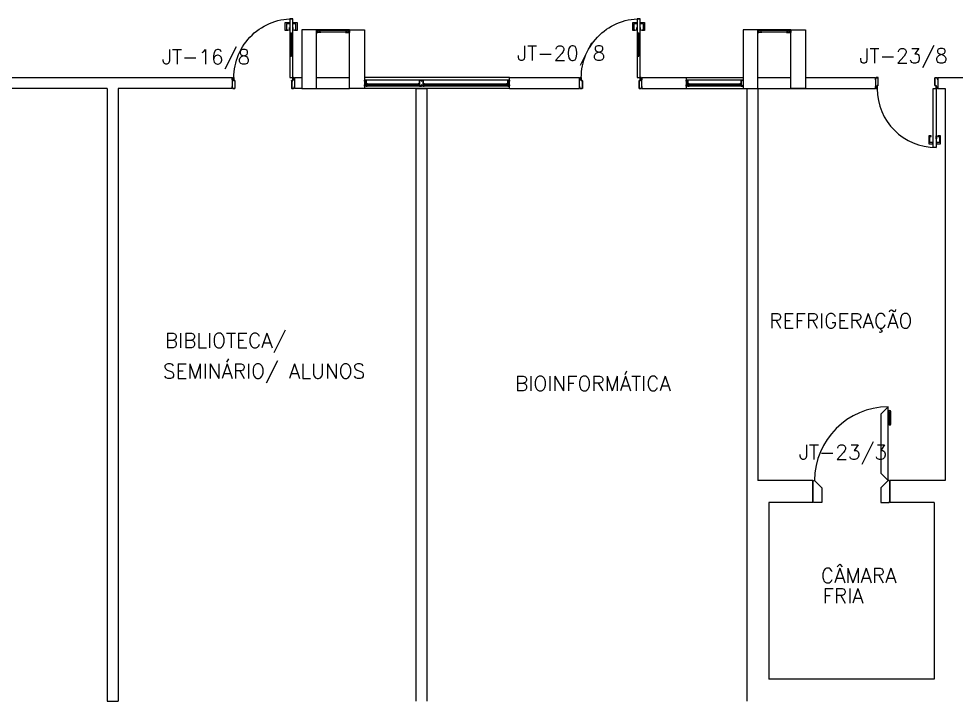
# Model space of a CAD drawing. Header units: millimetres. Extents: x 2686 to 2939, y 1294 to 1441.
# Drawn here: x 2750.42 to 2763.17, y 1422.52 to 1431.8 of the extents above; entities that cross this region are included whole.
import ezdxf

# ---------------------------------------------------------------- set-up
doc = ezdxf.new("R2010")
doc.units = ezdxf.units.MM
for name, color, linetype in [('AR-ALV', 2, 'Continuous'), ('AR-ESQ', 1, 'Continuous'), ('AR-ESTC', 3, 'Continuous'), ('AR-PEITORIL', 1, 'Continuous'), ('AR-PORTA', 1, 'Continuous'), ('DT-ESQ-BAGUETE-C', 1, 'Continuous'), ('DT-ESQ-BAGUETE-V', 1, 'Continuous'), ('DT-ESQ-CHAPA DOBRADA-V', 1, 'Continuous'), ('DT-ESQ-MARCO-V', 1, 'Continuous'), ('DT-ESQ-PERFIL CADEIRA-C', 2, 'Continuous'), ('DT-ESQ-PERFIL CADEIRA-V', 2, 'Continuous'), ('DT-ESQ-PERFIL U-C', 2, 'Continuous'), ('DT-ESQ-VENEZIANA-C', 1, 'Continuous'), ('DT-ESQ-VENEZIANA-V', 1, 'Continuous'), ('DT-ESQ-VIDRO-C', 2, 'Continuous'), ('DT-TXTMOD', 1, 'Continuous'), ('ENDEREÇO', 2, 'Continuous'), ('maçaneta', 1, 'Continuous'), ('mov', 1, 'Continuous'), ('PM-PERFIL U-C', 2, 'Continuous'), ('PM-VIDRO', 2, 'Continuous'), ('pm1', 2, 'Continuous'), ('pm2', 2, 'Continuous'), ('TEXTO', 2, 'Continuous')]:
    doc.layers.add(name, color=color, linetype=linetype)
doc.styles.add('S10', font='simplex.shx', dxfattribs={"height": 0.1})
doc.styles.add('UNB-100', font='simplex.shx', dxfattribs={"height": 0.2})
doc.styles.add('UNB1-100', font='simplex.shx', dxfattribs={"height": 0.2})

# ---------------------------------------------------------------- blocks, each defined once
blk = doc.blocks.new('pe100-alv-01p')
at = {"layer": 'maçaneta'}
for p, q in [((-0.025, 1.25), (-0.005, 1.25)), ((-0.025, 1.235), (-0.005, 1.235)), ((-0.005, 1.05), (-0.005, 1.235)), ((0.01, 1.065), (0.01, 1.235))]:
    blk.add_line(p, q, dxfattribs=at)
for centre, start, end in [((-0.005, 1.235), 360, 90), ((-0.005, 1.065), 270, 360)]:
    blk.add_arc(centre, 0.015, start, end, dxfattribs=at)
at = {"layer": 'mov'}
blk.add_arc((-0.025, 0.3), 1, 90, 180, dxfattribs=at)
at = {"layer": 'pm1'}
for p, q in [((-0.025, 1.3), (-0.125, 1.2)), ((-0.025, 1.3), (-0.025, 1.3)), ((-0.025, 0.3), (-0.025, 1.3)), ((-0.125, 1.2), (-0.125, 0.4)), ((-0.125, 0.4), (-0.025, 0.3)), ((-1.04, 0.29), (-1.05, 0.29)), ((-1.05, 0.01), (-1.05, 0.29)), ((-1.04, 0.3), (-1.025, 0.3)), ((-1.04, 0.3), (-1.04, 0.29)), ((-1.025, 0.3), (-0.925, 0.2)), ((-0.025, 0.3), (-0.125, 0.2)), ((-0.025, 0.3), (-0.025, 0.3)), ((-0.01, 0.3), (-0.025, 0.3)), ((-0.01, 0.3), (-0.01, 0.29)), ((-0.925, 0.2), (-0.925, 0)), ((-0.125, 0.2), (-0.125, 0)), ((-1.04, 0.01), (-1.05, 0.01)), ((-1.04, 0), (-1.04, 0.01)), ((-0.925, 0), (-1.04, 0)), ((-0.125, 0), (-0.01, 0)), ((-0.01, 0), (-0.01, 0.01))]:
    blk.add_line(p, q, dxfattribs=at)
at = {"layer": 'pm2'}
for p, q in [((-0.01, 0.29), (0, 0.29)), ((0, 0.01), (0, 0.29)), ((-0.01, 0.01), (0, 0.01))]:
    blk.add_line(p, q, dxfattribs=at)
blk = doc.blocks.new('EF01-P')
at = {"layer": 'DT-ESQ-BAGUETE-C', "ltscale": 0.1}
for points in [[(0.002, 0.035), (0.015, 0.035), (0.015, 0.033), (0.002, 0.033), (0.002, 0.005), (0.015, 0.005), (0.015, 0.004), (0.002, 0.004, -0.414214), (0, 0.005), (0, 0.033, -0.414214)], [(0.448, 0.035), (0.435, 0.035), (0.435, 0.033), (0.448, 0.033), (0.448, 0.005), (0.435, 0.005), (0.435, 0.004), (0.448, 0.004, 0.414214), (0.45, 0.005), (0.45, 0.033, 0.414214)]]:
    blk.add_lwpolyline(points, format="xyb", close=True, dxfattribs=at)
at = {"layer": 'DT-ESQ-PERFIL CADEIRA-C', "ltscale": 0.1}
for points in [[(0.01, 0.002), (0.01, 0.003), (0.002, 0.003, 1), (0.002, 0), (0.015, 0, 0.414214), (0.016, 0.002), (0.016, 0.033), (0.043, 0.033)], [(0.043, 0.006), (0.018, 0.006), (0.018, 0.016), (0.016, 0.016), (0.016, 0.006, 0.414214), (0.018, 0.005), (0.043, 0.005), (0.056, 0.005, 1), (0.056, 0.008), (0.043, 0.008), (0.043, 0.02), (0.043, 0.032), (0.056, 0.032, 1), (0.056, 0.035), (0.043, 0.035), (0.016, 0.035, 0.414214), (0.015, 0.033), (0.015, 0.002), (0.002, 0.002)], [(0.041, 0.02), (0.041, 0.032, -0.414214), (0.043, 0.033), (0.056, 0.033)], [(0.041, 0.02), (0.041, 0.008, 0.414214), (0.043, 0.006), (0.056, 0.006)], [(0.407, 0.006), (0.432, 0.006), (0.432, 0.016), (0.433, 0.016), (0.433, 0.006, -0.414214), (0.432, 0.005), (0.407, 0.005), (0.394, 0.005, -1), (0.394, 0.008), (0.407, 0.008), (0.407, 0.02), (0.407, 0.032), (0.394, 0.032, -1), (0.394, 0.035), (0.407, 0.035), (0.433, 0.035, -0.414214), (0.435, 0.033), (0.435, 0.002), (0.448, 0.002)], [(0.408, 0.02), (0.408, 0.032, 0.414214), (0.407, 0.033), (0.394, 0.033)], [(0.408, 0.02), (0.408, 0.008, -0.414214), (0.407, 0.006), (0.394, 0.006)], [(0.44, 0.002), (0.44, 0.003), (0.448, 0.003, -1), (0.448, 0), (0.435, 0, -0.414214), (0.433, 0.002), (0.433, 0.033), (0.407, 0.033)]]:
    blk.add_lwpolyline(points, format="xyb", dxfattribs=at)
at = {"layer": 'DT-ESQ-PERFIL CADEIRA-V', "ltscale": 0.1}
blk.add_line((0.015, 0), (0.435, 0), dxfattribs=at)
at = {"layer": 'DT-ESQ-VENEZIANA-C', "ltscale": 0.1}
for p, q in [((0.043, 0.011), (0.407, 0.011)), ((0.043, 0.009), (0.407, 0.009))]:
    blk.add_line(p, q, dxfattribs=at)
at = {"layer": 'DT-ESQ-VENEZIANA-V', "ltscale": 0.1}
blk.add_line((0.043, 0.031), (0.407, 0.031), dxfattribs=at)
blk = doc.blocks.new('EF04A-P')
at = {"layer": 'DT-ESQ-BAGUETE-C', "ltscale": 0.1}
for points in [[(0.039, -0.05), (0.0255, -0.05), (0.0255, -0.0485), (0.039, -0.0485), (0.039, -0.0365), (0.0255, -0.0365), (0.0255, -0.035), (0.039, -0.035, -0.4142136), (0.0405, -0.0365), (0.0405, -0.0485, -0.4142136)], [(0.736, -0.05), (0.7495, -0.05), (0.7495, -0.0485), (0.736, -0.0485), (0.736, -0.0365), (0.7495, -0.0365), (0.7495, -0.035), (0.736, -0.035, 0.4142136), (0.7345, -0.0365), (0.7345, -0.0485, 0.4142136)]]:
    blk.add_lwpolyline(points, format="xyb", close=True, dxfattribs=at)
at = {"layer": 'DT-ESQ-BAGUETE-V', "ltscale": 0.1}
blk.add_line((0.736, -0.05), (0.039, -0.05), dxfattribs=at)
at = {"layer": 'DT-ESQ-CHAPA DOBRADA-V', "ltscale": 0.1}
blk.add_line((0.735, -0.067), (0.04, -0.067), dxfattribs=at)
at = {"layer": 'DT-ESQ-MARCO-V', "ltscale": 0.1}
for p, q in [((0.0235, -0.035), (0.7515, -0.035)), ((0.0235, -0.115), (0.7515, -0.115))]:
    blk.add_line(p, q, dxfattribs=at)
at = {"layer": 'DT-ESQ-PERFIL U-C', "ltscale": 0.1}
for points in [[(0.025, -0.0655), (0.025, -0.0655, 0.4142136), (0.0235, -0.067), (0.0235, -0.1135), (0.0015, -0.1135), (0.0015, -0.1), (0, -0.1), (0, -0.1135, 0.4142136), (0.0015, -0.115), (0.0235, -0.115, 0.4142136), (0.025, -0.1135), (0.025, -0.067), (0.04, -0.067, 1), (0.04, -0.064), (0.025, -0.064), (0.025, -0.0365, 0.4142136), (0.0235, -0.035), (0.0015, -0.035, 0.4142136), (0, -0.0365), (0, -0.05), (0.0015, -0.05), (0.0015, -0.0365), (0.0235, -0.0365), (0.0235, -0.064, 0.4142136), (0.025, -0.0655), (0.04, -0.0655)], [(0.75, -0.0655), (0.75, -0.0655, -0.4142136), (0.7515, -0.067), (0.7515, -0.1135), (0.7735, -0.1135), (0.7735, -0.1), (0.775, -0.1), (0.775, -0.1135, -0.4142136), (0.7735, -0.115), (0.7515, -0.115, -0.4142136), (0.75, -0.1135), (0.75, -0.067), (0.735, -0.067, -1), (0.735, -0.064), (0.75, -0.064), (0.75, -0.0365, -0.4142136), (0.7515, -0.035), (0.7735, -0.035, -0.4142136), (0.775, -0.0365), (0.775, -0.05), (0.7735, -0.05), (0.7735, -0.0365), (0.7515, -0.0365), (0.7515, -0.064, -0.4142136), (0.75, -0.0655), (0.735, -0.0655)]]:
    blk.add_lwpolyline(points, format="xyb", dxfattribs=at)
at = {"layer": 'DT-ESQ-VIDRO-C', "ltscale": 0.1}
blk.add_lwpolyline([(0.027, -0.062), (0.027, -0.052), (0.748, -0.052), (0.748, -0.062)], close=True, dxfattribs=at)
at = {"layer": 'DT-TXTMOD', "ltscale": 0.1, "style": 'S10', "flags": 3}
blk.add_attdef('EF04A', (0.05, 0), '', height=0.1, dxfattribs=at)
blk = doc.blocks.new('EF05B-P')
at = {"layer": 'DT-ESQ-BAGUETE-C', "ltscale": 0.1}
for points in [[(0.039, -0.05), (0.0255, -0.05), (0.0255, -0.0485), (0.039, -0.0485), (0.039, -0.0365), (0.0255, -0.0365), (0.0255, -0.035), (0.039, -0.035, -0.4142136), (0.0405, -0.0365), (0.0405, -0.0485, -0.4142136)], [(1.161, -0.05), (1.1745, -0.05), (1.1745, -0.0485), (1.161, -0.0485), (1.161, -0.0365), (1.1745, -0.0365), (1.1745, -0.035), (1.161, -0.035, 0.4142136), (1.1595, -0.0365), (1.1595, -0.0485, 0.4142136)]]:
    blk.add_lwpolyline(points, format="xyb", close=True, dxfattribs=at)
at = {"layer": 'DT-ESQ-BAGUETE-V', "ltscale": 0.1}
blk.add_line((1.161, -0.05), (0.039, -0.05), dxfattribs=at)
at = {"layer": 'DT-ESQ-CHAPA DOBRADA-V', "ltscale": 0.1}
blk.add_line((1.16, -0.067), (0.04, -0.067), dxfattribs=at)
at = {"layer": 'DT-ESQ-MARCO-V', "ltscale": 0.1}
for p, q in [((0.0235, -0.035), (1.1765, -0.035)), ((0.0235, -0.115), (1.1765, -0.115))]:
    blk.add_line(p, q, dxfattribs=at)
at = {"layer": 'DT-ESQ-PERFIL U-C', "ltscale": 0.1}
for points in [[(0.025, -0.0655), (0.025, -0.0655, 0.4142136), (0.0235, -0.067), (0.0235, -0.1135), (0.0015, -0.1135), (0.0015, -0.1), (0, -0.1), (0, -0.1135, 0.4142136), (0.0015, -0.115), (0.0235, -0.115, 0.4142136), (0.025, -0.1135), (0.025, -0.067), (0.04, -0.067, 1), (0.04, -0.064), (0.025, -0.064), (0.025, -0.0365, 0.4142136), (0.0235, -0.035), (0.0015, -0.035, 0.4142136), (0, -0.0365), (0, -0.05), (0.0015, -0.05), (0.0015, -0.0365), (0.0235, -0.0365), (0.0235, -0.064, 0.4142136), (0.025, -0.0655), (0.04, -0.0655)], [(1.175, -0.0655), (1.175, -0.0655, -0.4142136), (1.1765, -0.067), (1.1765, -0.1135), (1.1985, -0.1135), (1.1985, -0.1), (1.2, -0.1), (1.2, -0.1135, -0.4142136), (1.1985, -0.115), (1.1765, -0.115, -0.4142136), (1.175, -0.1135), (1.175, -0.067), (1.16, -0.067, -1), (1.16, -0.064), (1.175, -0.064), (1.175, -0.0365, -0.4142136), (1.1765, -0.035), (1.1985, -0.035, -0.4142136), (1.2, -0.0365), (1.2, -0.05), (1.1985, -0.05), (1.1985, -0.0365), (1.1765, -0.0365), (1.1765, -0.064, -0.4142136), (1.175, -0.0655), (1.16, -0.0655)]]:
    blk.add_lwpolyline(points, format="xyb", dxfattribs=at)
at = {"layer": 'DT-ESQ-VIDRO-C', "ltscale": 0.1}
blk.add_lwpolyline([(0.027, -0.062), (0.027, -0.052), (1.173, -0.052), (1.173, -0.062)], close=True, dxfattribs=at)
at = {"layer": 'DT-TXTMOD', "ltscale": 0.1, "style": 'S10', "flags": 3}
blk.add_attdef('EF05B', (0.05, 0), '', height=0.1, dxfattribs=at)
blk = doc.blocks.new('PM3V-B')
at = {"layer": 'maçaneta'}
for points in [[(0.02, 0.9), (-0.035, 0.9), (-0.035, 0.79), (0, 0.79), (0, 0.8), (-0.02, 0.8), (-0.02, 0.879, -0.414214), (-0.018, 0.88), (0.02, 0.88)], [(0.125, 0.9), (0.07, 0.9), (0.07, 0.88), (0.109, 0.88, -0.414214), (0.11, 0.879), (0.11, 0.8), (0.09, 0.8), (0.09, 0.79), (0.125, 0.79)]]:
    blk.add_lwpolyline(points, format="xyb", close=True, dxfattribs=at)
for points in [[(0.02, 0.79), (0.02, 0.83), (0.025, 0.83), (0.025, 0.79)], [(0.07, 0.79), (0.07, 0.83), (0.065, 0.83), (0.065, 0.79)]]:
    blk.add_lwpolyline(points, close=True, dxfattribs=at)
at = {"layer": 'mov'}
blk.add_arc((0.025, 0.15), 0.8, 356.8472, 90, dxfattribs=at)
at = {"layer": 'PM-PERFIL U-C'}
for p, q in [((0, 0.12), (0, 0.139)), ((0.002, 0.14), (0.01, 0.14)), ((0.002, 0.138), (0.002, 0.12)), ((0.011, 0.138), (0.002, 0.138)), ((0.01, 0.14), (0.01, 0.149)), ((0.012, 0.15), (0.024, 0.15)), ((0.012, 0.148), (0.012, 0.14)), ((0.023, 0.148), (0.012, 0.148)), ((0.023, 0.109), (0.023, 0.148)), ((0.025, 0.15), (0.025, 0.109)), ((0.025, 0.149), (0.025, 0.109)), ((0.825, 0.149), (0.825, 0.109)), ((0.839, 0.15), (0.827, 0.15)), ((0.827, 0.148), (0.838, 0.148)), ((0.827, 0.109), (0.827, 0.148)), ((0.838, 0.148), (0.838, 0.14)), ((0.84, 0.14), (0.84, 0.149)), ((0.849, 0.14), (0.84, 0.14)), ((0.84, 0.138), (0.848, 0.138)), ((0.848, 0.138), (0.848, 0.12)), ((0.85, 0.12), (0.85, 0.139)), ((0.002, 0.12), (0, 0.12)), ((0, 0.03), (0.002, 0.03)), ((0, 0.012), (0, 0.03)), ((0.002, 0.03), (0.002, 0.012)), ((0.002, 0.012), (0.011, 0.012)), ((0.01, 0.01), (0.002, 0.01)), ((0.01, 0.002), (0.01, 0.01)), ((0.012, 0.011), (0.012, 0.002)), ((0.012, 0.002), (0.038, 0.002)), ((0.038, 0), (0.012, 0)), ((0.025, 0.109), (0.035, 0.109)), ((0.038, 0.109), (0.025, 0.109)), ((0.038, 0.107), (0.025, 0.107)), ((0.038, 0.107), (0.038, 0.002)), ((0.04, 0.108), (0.04, 0.002)), ((0.81, 0.108), (0.81, 0.002)), ((0.812, 0.109), (0.825, 0.109)), ((0.812, 0.107), (0.826, 0.107)), ((0.812, 0.107), (0.812, 0.002)), ((0.838, 0.002), (0.812, 0.002)), ((0.812, 0), (0.839, 0)), ((0.825, 0.109), (0.815, 0.109)), ((0.815, 0), (0.84, 0)), ((0.838, 0.011), (0.838, 0.002)), ((0.848, 0.012), (0.84, 0.012)), ((0.84, 0.01), (0.85, 0.01)), ((0.84, 0), (0.84, 0.01)), ((0.84, 0.002), (0.84, 0.01)), ((0.84, 0.01), (0.849, 0.01)), ((0.848, 0.12), (0.85, 0.12)), ((0.85, 0.03), (0.848, 0.03)), ((0.848, 0.03), (0.848, 0.012)), ((0.85, 0.012), (0.85, 0.03))]:
    blk.add_line(p, q, dxfattribs=at)
for centre, start, end in [((0.002, 0.139), 90, 180), ((0.012, 0.149), 90, 180), ((0.011, 0.14), 270, 0), ((0.024, 0.149), 360, 90), ((0.827, 0.149), 90, 180), ((0.84, 0.14), 180, 270), ((0.839, 0.149), 0, 90), ((0.849, 0.139), 0, 90), ((0.002, 0.012), 180, 270), ((0.012, 0.002), 180, 270), ((0.011, 0.011), 0, 90), ((0.025, 0.109), 180, 270), ((0.038, 0.002), 269.9386, 0), ((0.038, 0.108), 0, 90), ((0.812, 0.108), 90, 180), ((0.812, 0.002), 180, 270.0614), ((0.826, 0.109), 270, 0), ((0.84, 0.011), 90, 180), ((0.839, 0.002), 270, 0), ((0.849, 0.012), 270, 0)]:
    blk.add_arc(centre, 0.0015, start, end, dxfattribs=at)
at = {"layer": 'PM-VIDRO'}
for p, q in [((0.04, 0.45), (0.04, 0.75)), ((0.05, 0.75), (0.05, 0.45))]:
    blk.add_line(p, q, dxfattribs=at)
at = {"layer": 'pm1'}
for p, q in [((0.025, 0.95), (0.065, 0.95)), ((0.025, 0.75), (0.025, 0.95)), ((0.065, 0.95), (0.065, 0.76)), ((0.04, 0.75), (0.025, 0.75)), ((0.065, 0.76), (0.04, 0.76)), ((0.04, 0.75), (0.04, 0.76)), ((0.05, 0.76), (0.05, 0.75)), ((0.065, 0.75), (0.05, 0.75)), ((0.065, 0.76), (0.065, 0.75)), ((0.025, 0.15), (0.025, 0.45)), ((0.04, 0.45), (0.025, 0.45)), ((0.04, 0.44), (0.04, 0.45)), ((0.065, 0.44), (0.04, 0.44)), ((0.065, 0.45), (0.05, 0.45)), ((0.05, 0.45), (0.05, 0.44)), ((0.065, 0.45), (0.065, 0.44)), ((0.065, 0.44), (0.065, 0.15)), ((0.065, 0.15), (0.025, 0.15))]:
    blk.add_line(p, q, dxfattribs=at)
at = {"layer": 'pm2'}
for p, q in [((0.025, 0.45), (0.025, 0.75)), ((0.065, 0.75), (0.065, 0.45))]:
    blk.add_line(p, q, dxfattribs=at)
blk = doc.blocks.new('PM3B')
at = {"layer": 'maçaneta'}
for points in [[(0.02, 0.9), (-0.035, 0.9), (-0.035, 0.79), (0, 0.79), (0, 0.8), (-0.02, 0.8), (-0.02, 0.879, -0.414214), (-0.018, 0.88), (0.02, 0.88)], [(0.125, 0.9), (0.07, 0.9), (0.07, 0.88), (0.109, 0.88, -0.414214), (0.11, 0.879), (0.11, 0.8), (0.09, 0.8), (0.09, 0.79), (0.125, 0.79)]]:
    blk.add_lwpolyline(points, format="xyb", close=True, dxfattribs=at)
for points in [[(0.02, 0.79), (0.02, 0.83), (0.025, 0.83), (0.025, 0.79)], [(0.07, 0.79), (0.07, 0.83), (0.065, 0.83), (0.065, 0.79)]]:
    blk.add_lwpolyline(points, close=True, dxfattribs=at)
at = {"layer": 'mov'}
blk.add_arc((0.025, 0.15), 0.8, 0, 90, dxfattribs=at)
at = {"layer": 'PM-PERFIL U-C'}
for p, q in [((0, 0.12), (0, 0.139)), ((0.002, 0.14), (0.01, 0.14)), ((0.002, 0.138), (0.002, 0.12)), ((0.011, 0.138), (0.002, 0.138)), ((0.01, 0.14), (0.01, 0.149)), ((0.012, 0.15), (0.024, 0.15)), ((0.012, 0.148), (0.012, 0.14)), ((0.023, 0.148), (0.012, 0.148)), ((0.023, 0.109), (0.023, 0.148)), ((0.025, 0.149), (0.025, 0.109)), ((0.825, 0.149), (0.825, 0.109)), ((0.839, 0.15), (0.827, 0.15)), ((0.827, 0.148), (0.838, 0.148)), ((0.827, 0.109), (0.827, 0.148)), ((0.838, 0.148), (0.838, 0.14)), ((0.84, 0.14), (0.84, 0.149)), ((0.849, 0.14), (0.84, 0.14)), ((0.84, 0.138), (0.848, 0.138)), ((0.848, 0.138), (0.848, 0.12)), ((0.85, 0.12), (0.85, 0.139)), ((0.002, 0.12), (0, 0.12)), ((0, 0.03), (0.002, 0.03)), ((0, 0.012), (0, 0.03)), ((0.002, 0.03), (0.002, 0.012)), ((0.002, 0.012), (0.011, 0.012)), ((0.01, 0.01), (0.002, 0.01)), ((0.01, 0.002), (0.01, 0.01)), ((0.012, 0.011), (0.012, 0.002)), ((0.012, 0.002), (0.038, 0.002)), ((0.038, 0), (0.012, 0)), ((0.038, 0.109), (0.025, 0.109)), ((0.038, 0.107), (0.025, 0.107)), ((0.038, 0.107), (0.038, 0.002)), ((0.04, 0.108), (0.04, 0.002)), ((0.81, 0.108), (0.81, 0.002)), ((0.812, 0.109), (0.825, 0.109)), ((0.812, 0.107), (0.826, 0.107)), ((0.812, 0.107), (0.812, 0.002)), ((0.838, 0.002), (0.812, 0.002)), ((0.812, 0), (0.839, 0)), ((0.838, 0.011), (0.838, 0.002)), ((0.848, 0.012), (0.84, 0.012)), ((0.84, 0.002), (0.84, 0.01)), ((0.84, 0.01), (0.849, 0.01)), ((0.848, 0.12), (0.85, 0.12)), ((0.85, 0.03), (0.848, 0.03)), ((0.848, 0.03), (0.848, 0.012)), ((0.85, 0.012), (0.85, 0.03))]:
    blk.add_line(p, q, dxfattribs=at)
for centre, start, end in [((0.002, 0.139), 90, 180), ((0.012, 0.149), 90, 180), ((0.011, 0.14), 270, 0), ((0.024, 0.149), 360, 90), ((0.827, 0.149), 90, 180), ((0.84, 0.14), 180, 270), ((0.839, 0.149), 0, 90), ((0.849, 0.139), 0, 90), ((0.002, 0.012), 180, 270), ((0.012, 0.002), 180, 270), ((0.011, 0.011), 0, 90), ((0.025, 0.109), 180, 270), ((0.038, 0.002), 269.9386, 0), ((0.038, 0.108), 0, 90), ((0.812, 0.108), 90, 180), ((0.812, 0.002), 180, 270.0614), ((0.826, 0.109), 270, 0), ((0.84, 0.011), 90, 180), ((0.839, 0.002), 270, 0), ((0.849, 0.012), 270, 0)]:
    blk.add_arc(centre, 0.0015, start, end, dxfattribs=at)
at = {"layer": 'pm1'}
blk.add_lwpolyline([(0.065, 0.95), (0.065, 0.15), (0.025, 0.15), (0.025, 0.95)], close=True, dxfattribs=at)

msp = doc.modelspace()

# ---------------------------------------------------------------- linework, layer by layer
at = {"layer": 'AR-ALV'}
for p, q in [((2749.121, 1431), (2753.321, 1431)), ((2753.321, 1431), (2753.321, 1430.85)), ((2754.171, 1431), (2754.271, 1431)), ((2754.171, 1431), (2754.171, 1430.85)), ((2754.471, 1431), (2754.921, 1431)), ((2757.096, 1430.85), (2757.096, 1431)), ((2757.096, 1431), (2758.046, 1431)), ((2758.046, 1430.85), (2758.046, 1431)), ((2758.896, 1430.85), (2758.896, 1431)), ((2758.896, 1431), (2759.496, 1431)), ((2759.496, 1431), (2759.496, 1430.85)), ((2760.471, 1431), (2760.921, 1431)), ((2761.121, 1431), (2762.071, 1431)), ((2762.071, 1431), (2762.071, 1430.85)), ((2762.921, 1431), (2764.296, 1431)), ((2762.921, 1431), (2762.921, 1430.85)), ((2751.621, 1430.85), (2749.121, 1430.85)), ((2751.621, 1430.85), (2751.621, 1422.525)), ((2751.771, 1430.85), (2751.771, 1422.525)), ((2751.771, 1430.85), (2751.771, 1430.85)), ((2753.321, 1430.85), (2751.771, 1430.85)), ((2754.271, 1430.85), (2754.171, 1430.85)), ((2754.471, 1430.85), (2754.921, 1430.85)), ((2755.821, 1430.85), (2755.821, 1422.525)), ((2755.821, 1430.85), (2755.971, 1430.85)), ((2755.876, 1430.849), (2755.876, 1430.849)), ((2755.971, 1430.85), (2755.971, 1422.525)), ((2757.096, 1430.85), (2758.046, 1430.85)), ((2758.896, 1430.85), (2759.496, 1430.85)), ((2760.321, 1430.85), (2760.321, 1422.526)), ((2760.471, 1430.851), (2760.471, 1425.525)), ((2760.471, 1430.85), (2762.071, 1430.85)), ((2762.921, 1430.85), (2763.021, 1430.85)), ((2763.021, 1430.85), (2763.021, 1425.525)), ((2761.219, 1425.525), (2760.471, 1425.525)), ((2761.219, 1425.525), (2761.219, 1425.225)), ((2762.269, 1425.525), (2762.269, 1425.225)), ((2763.021, 1425.525), (2762.269, 1425.525)), ((2760.621, 1425.225), (2760.621, 1422.826)), ((2761.219, 1425.225), (2760.621, 1425.225)), ((2762.871, 1425.225), (2762.269, 1425.225)), ((2762.871, 1425.225), (2762.871, 1422.826)), ((2762.871, 1422.826), (2760.621, 1422.826)), ((2751.621, 1422.525), (2751.771, 1422.525))]:
    msp.add_line(p, q, dxfattribs=at)
at = {"layer": 'AR-ESTC'}
for p, q in [((2754.471, 1431.65), (2754.271, 1431.65)), ((2754.271, 1431.65), (2754.271, 1430.85)), ((2754.471, 1430.85), (2754.471, 1431.65)), ((2754.921, 1431.65), (2755.121, 1431.65)), ((2754.921, 1430.85), (2754.921, 1431.65)), ((2755.121, 1431.65), (2755.121, 1430.85)), ((2760.471, 1431.65), (2760.271, 1431.65)), ((2760.271, 1431.65), (2760.271, 1430.85)), ((2760.471, 1430.85), (2760.471, 1431.65)), ((2760.921, 1431.65), (2761.121, 1431.65)), ((2760.921, 1430.85), (2760.921, 1431.65)), ((2761.121, 1431.65), (2761.121, 1430.85)), ((2754.271, 1430.85), (2754.471, 1430.85)), ((2755.121, 1430.85), (2754.921, 1430.85)), ((2760.271, 1430.85), (2760.471, 1430.85)), ((2761.121, 1430.85), (2760.921, 1430.85))]:
    msp.add_line(p, q, dxfattribs=at)
at = {"layer": 'AR-PEITORIL'}
for p, q in [((2757.096, 1431), (2755.121, 1431)), ((2759.496, 1431), (2760.271, 1431)), ((2757.096, 1430.85), (2755.121, 1430.85)), ((2759.496, 1430.85), (2760.271, 1430.85))]:
    msp.add_line(p, q, dxfattribs=at)

# ---------------------------------------------------------------- block references
at = {"layer": 'AR-ESQ', "rotation": 180}
for name, p in [('EF01-P', (2754.921, 1431.65)), ('EF01-P', (2760.921, 1431.65)), ('EF04A-P', (2755.896, 1430.85)), ('EF05B-P', (2757.096, 1430.85)), ('EF04A-P', (2760.271, 1430.85))]:
    msp.add_blockref(name, p, dxfattribs=at)
at = {"layer": 'AR-PORTA', "xscale": -1}
for p in [(2754.171, 1430.85), (2758.896, 1430.85)]:
    msp.add_blockref('PM3V-B', p, dxfattribs=at)
at = {"layer": 'AR-PORTA', "rotation": 180}
msp.add_blockref('PM3B', (2762.921, 1431), dxfattribs=at)
at = {"layer": 'AR-PORTA'}
msp.add_blockref('pe100-alv-01p', (2762.269, 1425.225), dxfattribs=at)

# ---------------------------------------------------------------- texts
at = {"layer": 'ENDEREÇO', "style": 'UNB1-100'}
for s, p in [('JT-20/8', (2757.198, 1431.233)), ('JT-16/8', (2752.368, 1431.181)), ('JT-23/8', (2761.854, 1431.198)), ('JT-23/3', (2761.03, 1425.81))]:
    msp.add_text(s, height=0.2, dxfattribs=at).set_placement(p)
at = {"layer": 'TEXTO', "style": 'UNB-100'}
for s, p in [('REFRIGERAÇÃO', (2760.628, 1427.595)), ('BIBLIOTECA/', (2752.408, 1427.328)), ('SEMINÁRIO/ ALUNOS', (2752.381, 1426.912)), ('BIOINFORMÁTICA', (2757.171, 1426.743)), ('CÂMARA', (2761.329, 1424.132)), ('FRIA', (2761.353, 1423.859))]:
    msp.add_text(s, height=0.2, dxfattribs=at).set_placement(p)

doc.saveas('drawing.dxf')
